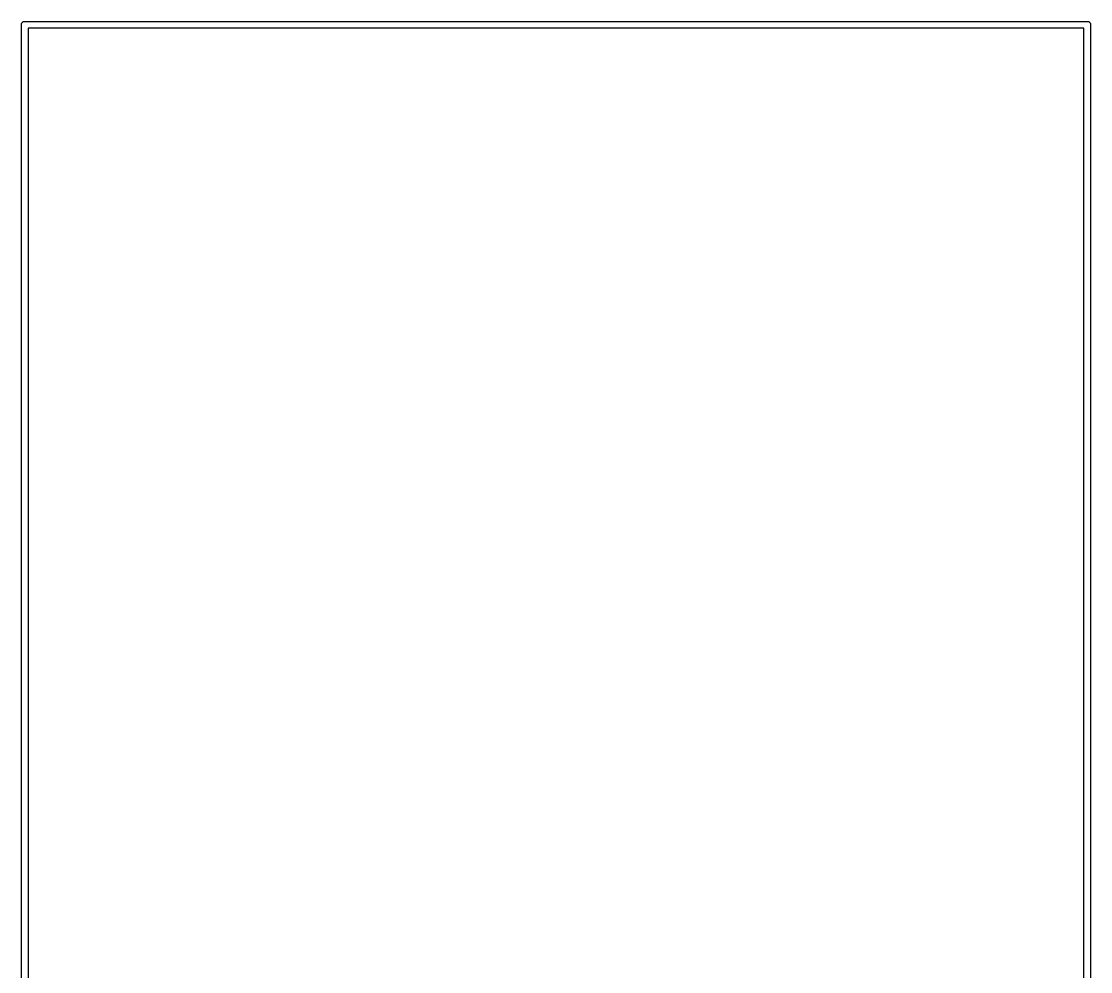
# Model space of a CAD drawing. Extents: x 124.9 to 148.1, y -121.1 to -79.9.
# Drawn here: x 124.92 to 148.07, y -100.5 to -79.92 of the extents above; entities that cross this region are included whole.
import ezdxf

# ---------------------------------------------------------------- set-up
doc = ezdxf.new("R2010")
doc.units = 0
doc.layers.add('BLACK', color=7, linetype='CONTINUOUS')

msp = doc.modelspace()

# ---------------------------------------------------------------- linework, layer by layer
at = {"layer": 'BLACK', "linetype": 'CONTINUOUS'}
for p, q in [((124.925, -80), (124.926, -79.985)), ((124.925, -80.004), (124.925, -80)), ((124.925, -120.996), (124.925, -80.004)), ((124.926, -79.985), (124.93, -79.971)), ((124.93, -79.971), (124.937, -79.958)), ((124.937, -79.958), (124.947, -79.947)), ((124.947, -79.947), (124.958, -79.937)), ((124.958, -79.937), (124.971, -79.93)), ((124.971, -79.93), (124.985, -79.926)), ((124.985, -79.926), (124.996, -79.925)), ((124.996, -79.925), (125, -79.925)), ((125, -79.925), (125.004, -79.925)), ((125.004, -79.925), (147.996, -79.925)), ((147.925, -80.075), (125.075, -80.075)), ((125.075, -80.075), (125.075, -120.925)), ((147.925, -120.925), (147.925, -80.075)), ((147.996, -79.925), (148, -79.925)), ((148, -79.925), (148.004, -79.925)), ((148.004, -79.925), (148.015, -79.926)), ((148.015, -79.926), (148.029, -79.93)), ((148.029, -79.93), (148.042, -79.937)), ((148.042, -79.937), (148.053, -79.947)), ((148.053, -79.947), (148.063, -79.958)), ((148.063, -79.958), (148.07, -79.971)), ((148.07, -79.971), (148.074, -79.985)), ((148.074, -79.985), (148.075, -80)), ((148.075, -80), (148.075, -80.004)), ((148.075, -80.004), (148.075, -120.996))]:
    msp.add_line(p, q, dxfattribs=at)

doc.saveas('drawing.dxf')
